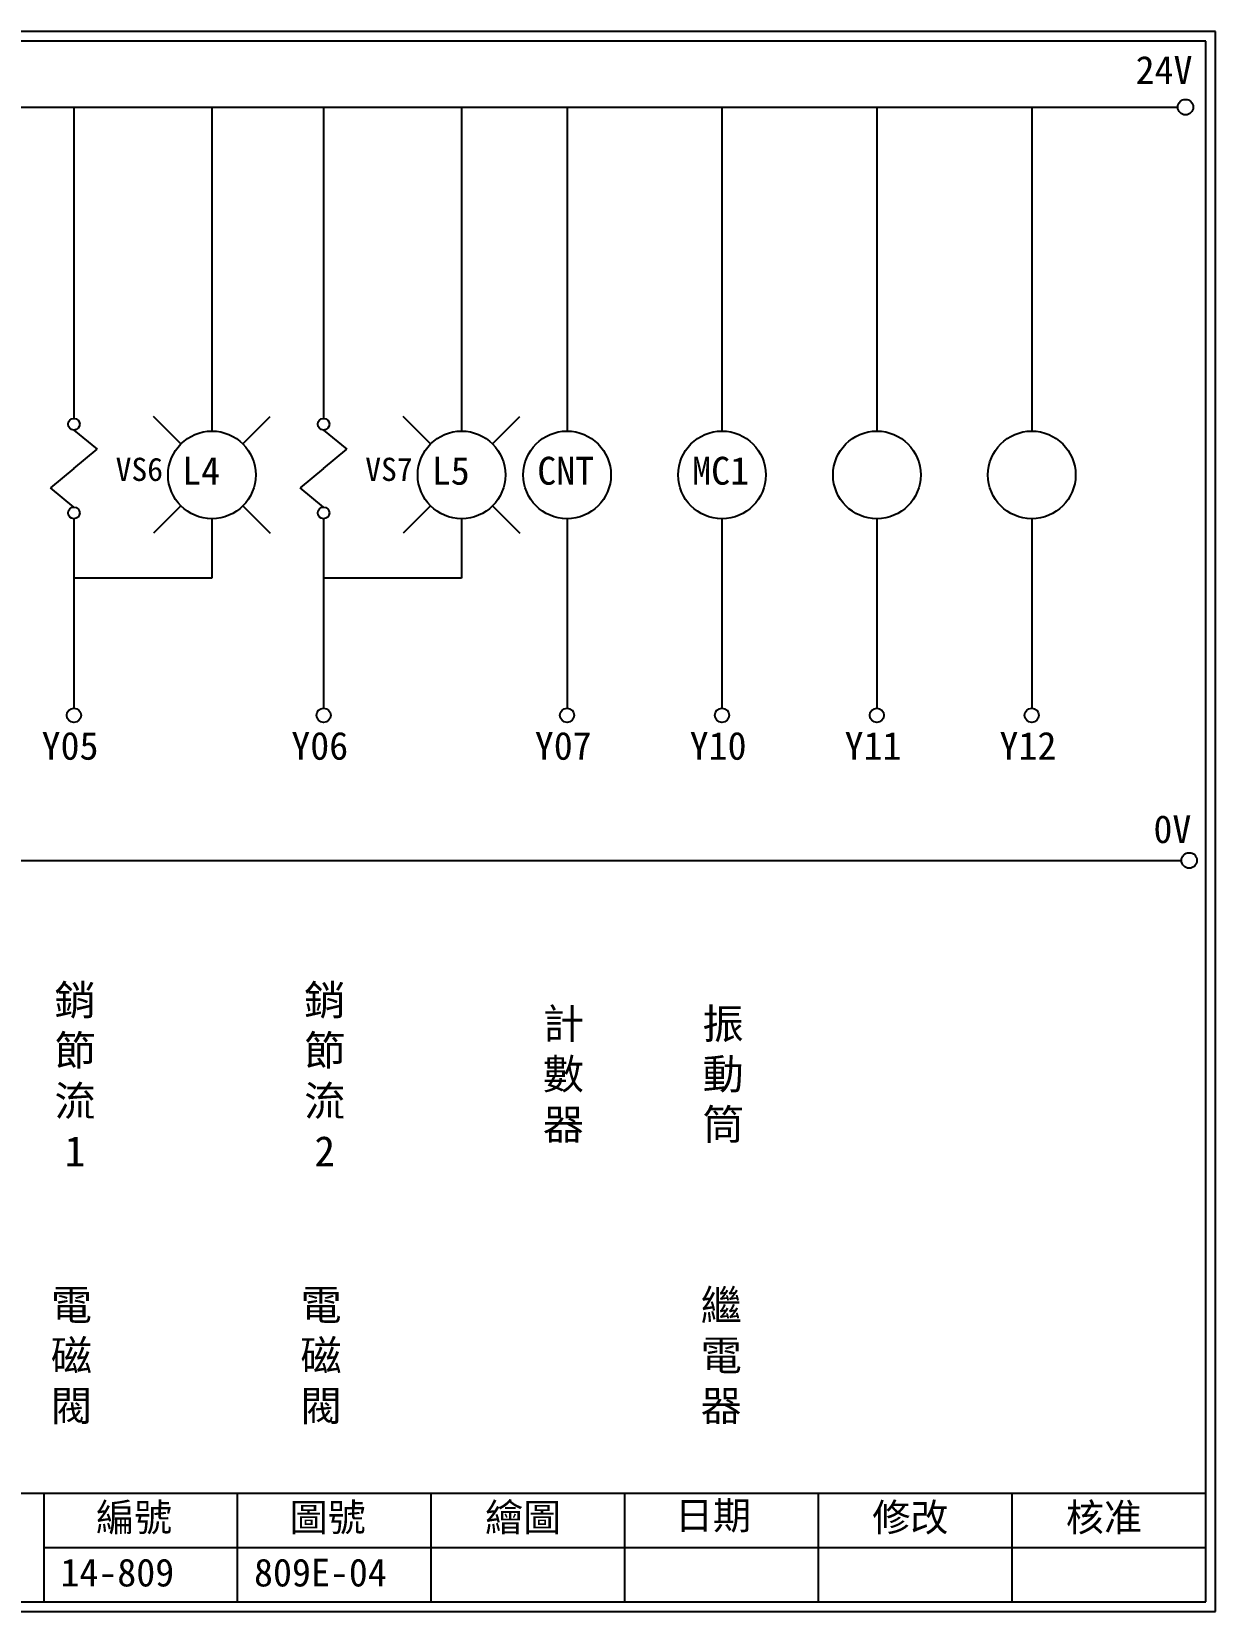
# Model space of a CAD drawing. Extents: x 926 to 1213, y 3 to 207.
# Drawn here: x 1059.9 to 1212.7, y 3 to 207 of the extents above; entities that cross this region are included whole.
import ezdxf

# ---------------------------------------------------------------- set-up
doc = ezdxf.new("R2010")
doc.units = 0
doc.layers.get('0').update_dxf_attribs({"linetype": 'CONTINUOUS'})
doc.layers.add('圖框層', color=7, linetype='CONTINUOUS')
doc.layers.add('標尺寸層', color=3, linetype='CONTINUOUS')
doc.styles.add('CNS', font='romanc.shx', dxfattribs={"bigfont": 'chineset.shx'})
doc.styles.add('STSL', font='kaiu.ttf')

msp = doc.modelspace()

# ---------------------------------------------------------------- linework, layer by layer
for centre in [(1208.88, 197.22), (1209.36, 99.96)]:
    msp.add_circle(centre, 1)
at = {"layer": '圖框層', "color": 7}
for p, q in [((1212.74, 206.97), (925.74, 206.97)), ((1212.74, 3), (1212.74, 206.97)), ((1211.49, 205.72), (926.99, 205.72)), ((1211.49, 4.25), (1211.49, 205.72)), ((926.99, 18.25), (1211.49, 18.25)), ((1061.49, 4.25), (1061.49, 18.25)), ((1086.49, 4.25), (1086.49, 18.25)), ((1111.49, 4.25), (1111.49, 18.25)), ((1136.49, 4.25), (1136.49, 18.25)), ((1161.49, 4.25), (1161.49, 18.25)), ((1186.49, 4.25), (1186.49, 18.25)), ((1061.49, 11.25), (1211.49, 11.25)), ((926.99, 4.25), (1211.49, 4.25)), ((925.74, 3), (1212.74, 3))]:
    msp.add_line(p, q, dxfattribs=at)
at = {"layer": '標尺寸層', "color": 7}
for p, q in [((930.28, 197.22), (1207.88, 197.22)), ((1065.35, 197.22), (1065.35, 157.03)), ((1083.17, 197.22), (1083.17, 155.39)), ((1097.59, 197.22), (1097.59, 157.03)), ((1115.41, 197.22), (1115.41, 155.39)), ((1129.03, 197.22), (1129.03, 155.39)), ((1149.03, 197.22), (1149.03, 155.39)), ((1169.03, 197.22), (1169.03, 155.39)), ((1189.03, 197.22), (1189.03, 155.39)), ((1079.17, 153.73), (1075.63, 157.27)), ((1087.18, 153.73), (1090.71, 157.27)), ((1111.4, 153.73), (1107.87, 157.27)), ((1119.41, 153.73), (1122.95, 157.27)), ((1065.35, 155.53), (1068.35, 153.04)), ((1097.59, 155.53), (1100.59, 153.04)), ((1065.35, 150.55), (1068.35, 153.04)), ((1097.59, 150.55), (1100.59, 153.04)), ((1065.35, 150.55), (1062.35, 148.06)), ((1097.59, 150.55), (1094.58, 148.06)), ((1065.35, 145.57), (1062.35, 148.06)), ((1097.59, 145.57), (1094.58, 148.06)), ((1079.17, 145.73), (1075.63, 142.19)), ((1087.18, 145.73), (1090.71, 142.19)), ((1111.4, 145.73), (1107.87, 142.19)), ((1119.41, 145.73), (1122.95, 142.19)), ((1065.35, 144.07), (1065.35, 119.62)), ((1083.17, 144.07), (1083.17, 136.39)), ((1097.59, 144.07), (1097.59, 119.62)), ((1115.41, 144.07), (1115.41, 136.39)), ((1129.03, 144.07), (1129.03, 119.62)), ((1149.03, 144.07), (1149.03, 119.62)), ((1169.03, 144.07), (1169.03, 119.62)), ((1189.03, 144.07), (1189.03, 119.62)), ((1083.17, 136.39), (1065.35, 136.39)), ((1115.41, 136.39), (1097.59, 136.39)), ((930.49, 99.96), (1208.36, 99.96))]:
    msp.add_line(p, q, dxfattribs=at)
for centre, radius in [((1065.35, 156.28), 0.751), ((1083.17, 149.73), 5.66), ((1097.59, 156.28), 0.751), ((1115.41, 149.73), 5.66), ((1129.03, 149.73), 5.66), ((1149.03, 149.73), 5.66), ((1169.03, 149.73), 5.66), ((1189.03, 149.73), 5.66), ((1065.35, 144.82), 0.751), ((1097.59, 144.82), 0.751), ((1065.35, 118.7), 0.92), ((1097.59, 118.7), 0.92), ((1129.03, 118.7), 0.92), ((1149.03, 118.7), 0.92), ((1169.03, 118.7), 0.92), ((1189.03, 118.7), 0.92)]:
    msp.add_circle(centre, radius, dxfattribs=at)

# ---------------------------------------------------------------- texts
at = {"layer": '圖框層', "color": 4, "style": 'STSL'}
for s, height, p in [('24V', 3.6, (1202.44, 200.22)), ('VS6', 3, (1070.74, 148.95)), ('L4', 3.6, (1079.33, 148.47)), ('VS7', 3, (1102.97, 148.95)), ('L5', 3.6, (1111.56, 148.47)), ('CNT', 3.6, (1125.18, 148.47)), ('MC1', 3.6, (1145.18, 148.47)), ('Y05', 3.6, (1061.18, 112.96)), ('Y06', 3.6, (1093.42, 112.96)), ('Y07', 3.6, (1124.86, 112.96)), ('Y10', 3.6, (1144.86, 112.96)), ('Y11', 3.6, (1164.86, 112.96)), ('Y12', 3.6, (1184.86, 112.96)), ('0V', 3.6, (1204.74, 102.2)), ('編號', 3.6, (1068.21, 13.34)), ('圖號', 3.6, (1093.21, 13.34)), ('繪圖', 3.6, (1118.44, 13.34)), ('日期', 3.6, (1142.96, 13.59)), ('修改', 3.6, (1168.44, 13.34)), ('核准', 3.6, (1193.44, 13.34)), ('14-809', 3.6, (1063.61, 6.22)), ('809E-04', 3.6, (1088.61, 6.22))]:
    msp.add_text(s, height=height, dxfattribs=at).set_placement(p)
at = {"layer": '標尺寸層', "color": 7, "char_height": 3.9, "attachment_point": 5, "style": 'CNS'}
for s, insert, width in [('{\\fDFKai-SB|b0|i0|c136|p65;銷節流1}', (1065.5, 72.17), 2.8481), ('{\\fDFKai-SB|b0|i0|c136|p65;銷節流2}', (1097.74, 72.17), 2.8481), ('{\\fDFKai-SB|b0|i0|c136|p65;計數器}', (1128.56, 72.16), 2.8481), ('{\\fDFKai-SB|b0|i0|c136|p65;振動筒}', (1149.18, 72.16), 2.8481), ('{\\fDFKai-SB|b0|i0|c136|p65;繼電器}', (1148.94, 35.84), 8.6627), ('{\\fDFKai-SB|b0|i0|c136|p65;電磁閥}', (1065.03, 35.84), 8.6627), ('{\\fDFKai-SB|b0|i0|c136|p65;電磁閥}', (1097.26, 35.84), 8.6627)]:
    msp.add_mtext(s, dxfattribs=dict(at, insert=insert, width=width))

doc.saveas('drawing.dxf')
